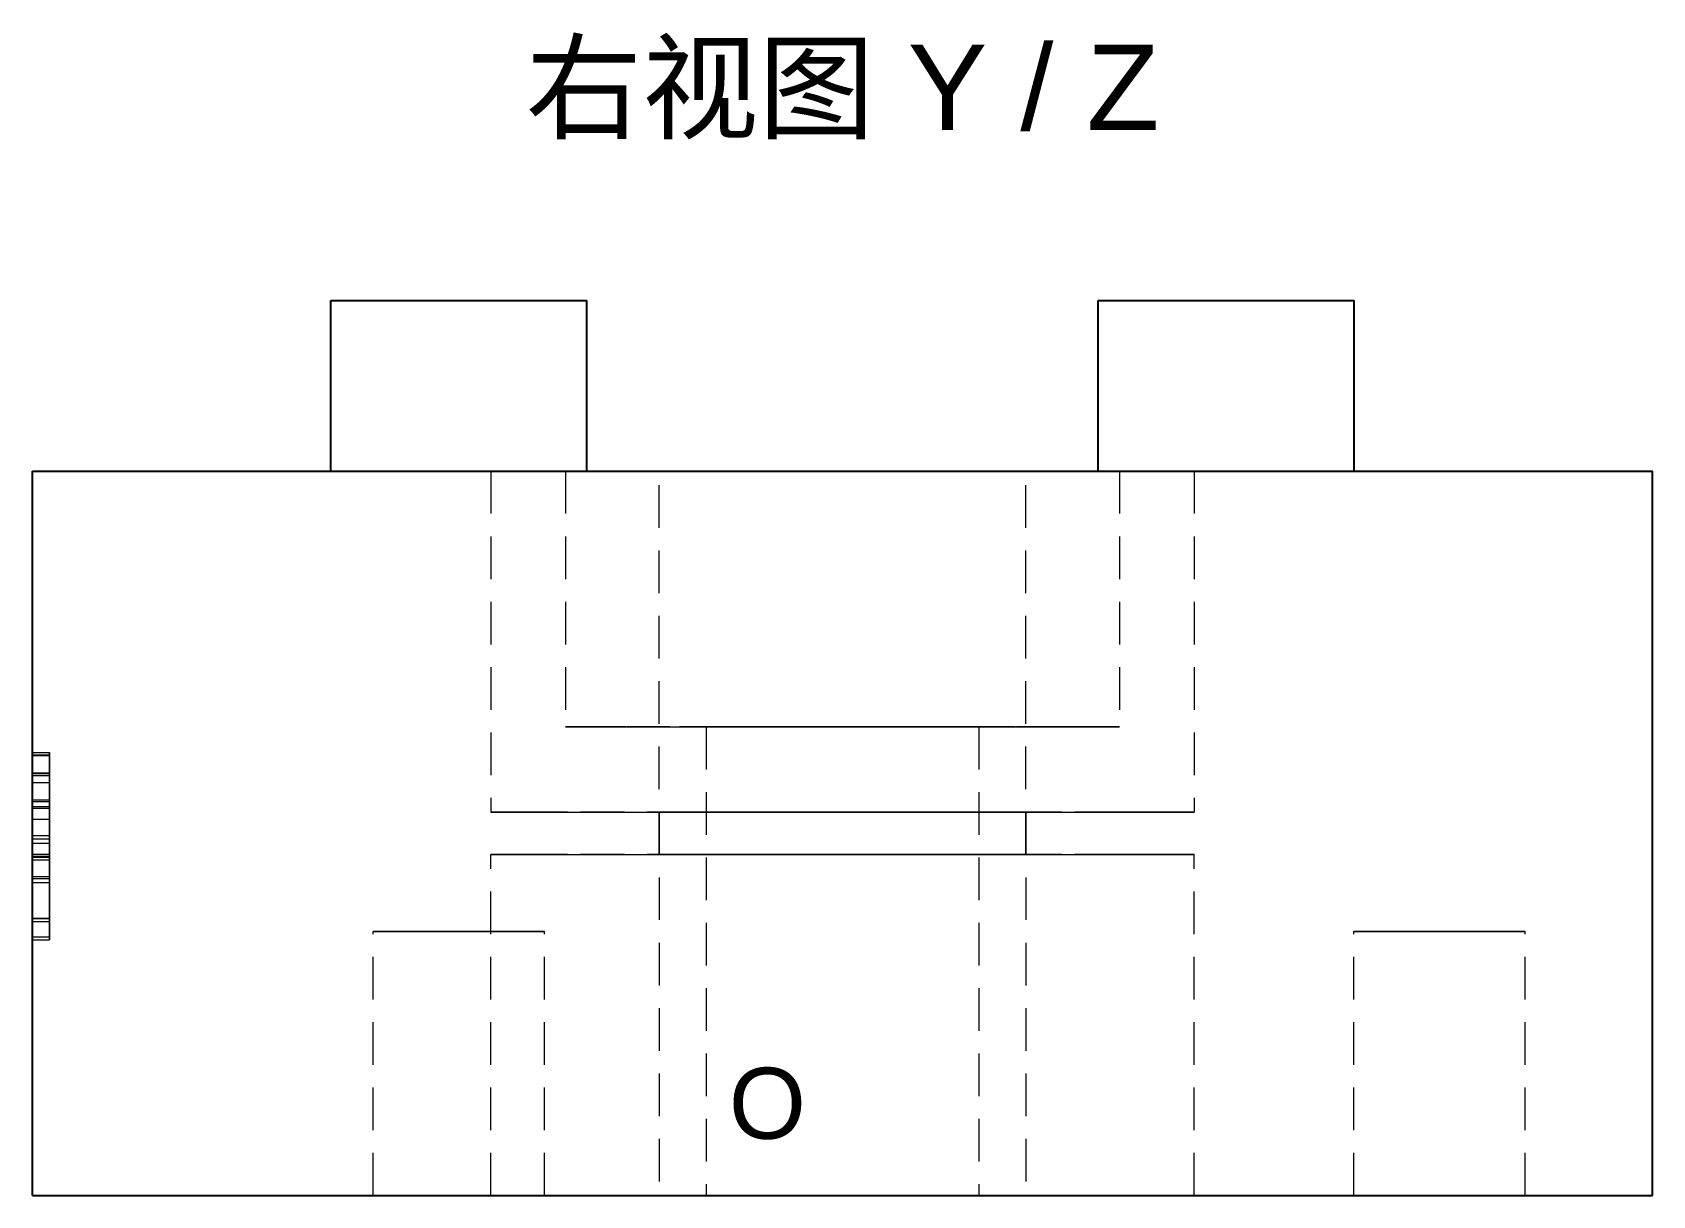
# Model space of a CAD drawing. Header units: millimetres. Extents: x 6 to 223, y 21 to 91.
# Drawn here: x 6.5 to 25.5, y 58.08 to 71.73 of the extents above; entities that cross this region are included whole.
import ezdxf
from ezdxf.enums import TextEntityAlignment as Align

# ---------------------------------------------------------------- set-up
doc = ezdxf.new("R2010")
doc.units = ezdxf.units.MM
doc.linetypes.add('WP_HIDDEN', pattern=[2.3, 1.5, -0.8])
for name, color, linetype, lineweight in [('ANNOTATIONS', 7, 'CONTINUOUS', 18), ('HIDDEN', 7, 'WP_HIDDEN', 13), ('VISIBLE', 7, 'CONTINUOUS', 25)]:
    doc.layers.add(name, color=color, linetype=linetype, lineweight=lineweight)
doc.styles.add('CJK', font='Arial Unicode.ttf')

msp = doc.modelspace()

# ---------------------------------------------------------------- linework, layer by layer
at = {"layer": 'HIDDEN', "ltscale": 0.333333}
for p, q in [((10, 66.58333), (13, 66.58333)), ((11.875, 66.58333), (11.875, 62.58333)), ((12.75, 66.58333), (12.75, 63.58333)), ((13.85, 62.08333), (13.85, 66.58333)), ((18.15, 62.08333), (18.15, 66.58333)), ((19, 66.58333), (22, 66.58333)), ((19.25, 66.58333), (19.25, 63.58333)), ((20.125, 66.58333), (20.125, 62.58333)), ((14.4, 63.58333), (14.4, 58.08333)), ((17.6, 63.58333), (17.6, 58.08333)), ((6.5, 63.28333), (6.7, 63.28333)), ((6.5, 63.25576), (6.7, 63.25576)), ((6.5, 63.24705), (6.5, 61.11961)), ((6.5, 62.0179), (6.5, 63.24705)), ((6.5, 63.24705), (6.5, 62.01935)), ((6.5, 63.24705), (6.7, 63.24705)), ((6.7, 63.24705), (6.7, 61.11961)), ((6.7, 63.24705), (6.7, 62.0179)), ((6.7, 63.24705), (6.7, 62.01935)), ((6.5, 63.04099), (6.7, 63.04099)), ((6.5, 63.03953), (6.7, 63.03953)), ((6.5, 63.03518), (6.7, 63.03518)), ((6.5, 62.30814), (6.5, 63.01196)), ((6.5, 63.01196), (6.7, 63.01196)), ((6.5, 62.92924), (6.7, 62.92924)), ((6.7, 63.01196), (6.7, 62.30814)), ((6.5, 62.70576), (6.5, 62.72608)), ((6.5, 62.72608), (6.7, 62.72608)), ((6.5, 62.70576), (6.7, 62.70576)), ((6.7, 62.72608), (6.7, 62.70576)), ((6.5, 62.6274), (6.5, 62.64771)), ((6.5, 62.64771), (6.7, 62.64771)), ((6.5, 62.6274), (6.7, 62.6274)), ((6.7, 62.64771), (6.7, 62.6274)), ((13.85, 62.58333), (13.85, 58.08333)), ((18.15, 62.58333), (18.15, 58.08333)), ((6.5, 62.49969), (6.7, 62.49969)), ((6.5, 62.30814), (6.7, 62.30814)), ((6.5, 62.26895), (6.7, 62.26895)), ((6.5, 62.21671), (6.7, 62.21671)), ((6.5, 62.08755), (6.7, 62.08755)), ((6.5, 61.11961), (6.5, 62.06434)), ((6.5, 62.06434), (6.7, 62.06434)), ((6.5, 62.05418), (6.7, 62.05418)), ((6.5, 62.0208), (6.5, 61.75814)), ((6.5, 62.0208), (6.7, 62.0208)), ((6.7, 62.06434), (6.7, 61.11961)), ((6.7, 62.0208), (6.7, 61.75814)), ((11.875, 58.08333), (11.875, 62.08333)), ((20.125, 58.08333), (20.125, 62.08333)), ((6.5, 61.82634), (6.5, 61.80312)), ((6.5, 61.82634), (6.7, 61.82634)), ((6.5, 61.80312), (6.7, 61.80312)), ((6.5, 61.75814), (6.7, 61.75814)), ((6.7, 61.80312), (6.7, 61.82634)), ((6.5, 61.11961), (6.5, 61.69864)), ((6.5, 61.56223), (6.5, 61.11961)), ((6.7, 61.69864), (6.7, 61.11961)), ((6.7, 61.11961), (6.7, 61.56223)), ((6.5, 61.33729), (6.7, 61.33729)), ((6.5, 61.33584), (6.7, 61.33584)), ((6.5, 61.29811), (6.7, 61.29811)), ((10.495, 58.08333), (10.495, 61.18333)), ((12.505, 58.08333), (12.505, 61.18333)), ((21.995, 58.08333), (21.995, 61.18333)), ((24.005, 58.08333), (24.005, 61.18333)), ((6.5, 61.11961), (6.7, 61.11961)), ((6.5, 61.08333), (6.7, 61.08333))]:
    msp.add_line(p, q, dxfattribs=at)
for points in [[(20.125, 66.58333), (20.02158, 66.58333), (19.7165, 66.58333), (19.22505, 66.58333), (18.5719, 66.58333), (17.78977, 66.58333), (16.9179, 66.58333), (16, 66.58333), (15.0821, 66.58333), (14.21023, 66.58333), (13.4281, 66.58333), (12.77495, 66.58333), (12.2835, 66.58333), (11.97842, 66.58333), (11.875, 66.58333)], [(11.875, 66.58333), (11.90094, 66.58333), (11.97842, 66.58333), (12.10648, 66.58333), (12.2835, 66.58333), (12.50726, 66.58333), (12.77495, 66.58333), (13.08318, 66.58333), (13.4281, 66.58333), (13.80537, 66.58333), (14.21023, 66.58333), (14.6376, 66.58333), (15.0821, 66.58333), (15.53815, 66.58333), (16, 66.58333)], [(19.25, 66.58333), (19.16852, 66.58333), (18.92815, 66.58333), (18.54095, 66.58333), (18.02634, 66.58333), (17.41012, 66.58333), (16.72319, 66.58333), (16, 66.58333), (15.27681, 66.58333), (14.58988, 66.58333), (13.97366, 66.58333), (13.45905, 66.58333), (13.07185, 66.58333), (12.83148, 66.58333), (12.75, 66.58333)], [(12.75, 66.58333), (12.77044, 66.58333), (12.83148, 66.58333), (12.93238, 66.58333), (13.07185, 66.58333), (13.24815, 66.58333), (13.45905, 66.58333), (13.7019, 66.58333), (13.97366, 66.58333), (14.2709, 66.58333), (14.58988, 66.58333), (14.92659, 66.58333), (15.27681, 66.58333), (15.63612, 66.58333), (16, 66.58333)], [(18.15, 66.58333), (18.0961, 66.58333), (17.93708, 66.58333), (17.68094, 66.58333), (17.3405, 66.58333), (16.93285, 66.58333), (16.47842, 66.58333), (16, 66.58333), (15.52158, 66.58333), (15.06715, 66.58333), (14.6595, 66.58333), (14.31906, 66.58333), (14.06292, 66.58333), (13.9039, 66.58333), (13.85, 66.58333)], [(13.85, 66.58333), (13.86352, 66.58333), (13.9039, 66.58333), (13.97065, 66.58333), (14.06292, 66.58333), (14.17954, 66.58333), (14.31906, 66.58333), (14.47972, 66.58333), (14.6595, 66.58333), (14.85613, 66.58333), (15.06715, 66.58333), (15.2899, 66.58333), (15.52158, 66.58333), (15.75928, 66.58333), (16, 66.58333)], [(16, 66.58333), (16.46185, 66.58333), (16.9179, 66.58333), (17.3624, 66.58333), (17.78977, 66.58333), (18.19463, 66.58333), (18.5719, 66.58333), (18.91682, 66.58333), (19.22505, 66.58333), (19.49274, 66.58333), (19.7165, 66.58333), (19.89352, 66.58333), (20.02158, 66.58333), (20.09906, 66.58333), (20.125, 66.58333)], [(16, 66.58333), (16.24072, 66.58333), (16.47842, 66.58333), (16.7101, 66.58333), (16.93285, 66.58333), (17.14387, 66.58333), (17.3405, 66.58333), (17.52028, 66.58333), (17.68094, 66.58333), (17.82046, 66.58333), (17.93708, 66.58333), (18.02935, 66.58333), (18.0961, 66.58333), (18.13648, 66.58333), (18.15, 66.58333)], [(16, 66.58333), (16.36388, 66.58333), (16.72319, 66.58333), (17.07341, 66.58333), (17.41012, 66.58333), (17.7291, 66.58333), (18.02634, 66.58333), (18.2981, 66.58333), (18.54095, 66.58333), (18.75185, 66.58333), (18.92815, 66.58333), (19.06762, 66.58333), (19.16852, 66.58333), (19.22956, 66.58333), (19.25, 66.58333)], [(19.25, 63.58333), (19.16852, 63.58333), (18.92815, 63.58333), (18.54095, 63.58333), (18.02634, 63.58333), (17.41012, 63.58333), (16.72319, 63.58333), (16, 63.58333), (15.27681, 63.58333), (14.58988, 63.58333), (13.97366, 63.58333), (13.45905, 63.58333), (13.07185, 63.58333), (12.83148, 63.58333), (12.75, 63.58333)], [(12.75, 63.58333), (12.77044, 63.58333), (12.83148, 63.58333), (12.93238, 63.58333), (13.07185, 63.58333), (13.24815, 63.58333), (13.45905, 63.58333), (13.7019, 63.58333), (13.97366, 63.58333), (14.2709, 63.58333), (14.58988, 63.58333), (14.92659, 63.58333), (15.27681, 63.58333), (15.63612, 63.58333), (16, 63.58333)], [(17.6, 63.58333), (17.55988, 63.58333), (17.44155, 63.58333), (17.25093, 63.58333), (16.99758, 63.58333), (16.69421, 63.58333), (16.35603, 63.58333), (16, 63.58333), (15.64397, 63.58333), (15.30579, 63.58333), (15.00242, 63.58333), (14.74907, 63.58333), (14.55845, 63.58333), (14.44012, 63.58333), (14.4, 63.58333)], [(14.4, 63.58333), (14.41006, 63.58333), (14.44012, 63.58333), (14.48979, 63.58333), (14.55845, 63.58333), (14.64524, 63.58333), (14.74907, 63.58333), (14.86863, 63.58333), (15.00242, 63.58333), (15.14875, 63.58333), (15.30579, 63.58333), (15.47155, 63.58333), (15.64397, 63.58333), (15.82086, 63.58333), (16, 63.58333)], [(16, 63.58333), (16.36388, 63.58333), (16.72319, 63.58333), (17.07341, 63.58333), (17.41012, 63.58333), (17.7291, 63.58333), (18.02634, 63.58333), (18.2981, 63.58333), (18.54095, 63.58333), (18.75185, 63.58333), (18.92815, 63.58333), (19.06762, 63.58333), (19.16852, 63.58333), (19.22956, 63.58333), (19.25, 63.58333)], [(16, 63.58333), (16.17914, 63.58333), (16.35603, 63.58333), (16.52845, 63.58333), (16.69421, 63.58333), (16.85125, 63.58333), (16.99758, 63.58333), (17.13137, 63.58333), (17.25093, 63.58333), (17.35476, 63.58333), (17.44155, 63.58333), (17.51021, 63.58333), (17.55988, 63.58333), (17.58994, 63.58333), (17.6, 63.58333)], [(6.5, 63.20715), (6.5, 63.26457), (6.5, 63.28333)], [(6.5, 63.28333), (6.5, 63.26535), (6.5, 63.21077)], [(6.7, 63.21077), (6.7, 63.26519), (6.7, 63.28333)], [(6.7, 63.28333), (6.7, 63.26429), (6.7, 63.20715)], [(6.5, 63.25576), (6.5, 63.24814), (6.5, 63.22496), (6.5, 63.1859), (6.5, 63.13096)], [(6.5, 63.18683), (6.5, 63.23865), (6.5, 63.25576)], [(6.5, 63.115), (6.5, 63.17701), (6.5, 63.22108), (6.5, 63.2472), (6.5, 63.25576)], [(6.5, 63.25576), (6.5, 63.24097), (6.5, 63.19545), (6.5, 63.11868), (6.5, 63.01196)], [(6.5, 63.18973), (6.5, 63.23338), (6.5, 63.24705)], [(6.5, 63.21077), (6.5, 63.12173), (6.5, 62.99818)], [(6.5, 62.98294), (6.5, 63.11335), (6.5, 63.20715)], [(6.5, 62.98729), (6.5, 63.05413), (6.5, 63.11029), (6.5, 63.15553), (6.5, 63.18973)], [(6.5, 62.98802), (6.5, 63.10255), (6.5, 63.18683)], [(6.5, 63.13096), (6.5, 63.06115), (6.5, 62.97836), (6.5, 62.88313), (6.5, 62.77614)], [(6.5, 62.72608), (6.5, 62.84195), (6.5, 62.94599), (6.5, 63.03725), (6.5, 63.115)], [(6.7, 63.13096), (6.7, 63.18556), (6.7, 63.22456), (6.7, 63.24796), (6.7, 63.25576)], [(6.7, 63.25576), (6.7, 63.23853), (6.7, 63.18683)], [(6.7, 63.01196), (6.7, 63.11862), (6.7, 63.19481), (6.7, 63.24052), (6.7, 63.25576)], [(6.7, 63.25576), (6.7, 63.24696), (6.7, 63.22057), (6.7, 63.17658), (6.7, 63.115)], [(6.7, 63.24705), (6.7, 63.23272), (6.7, 63.18973)], [(6.7, 62.99818), (6.7, 63.12134), (6.7, 63.21077)], [(6.7, 63.20715), (6.7, 63.113), (6.7, 62.98294)], [(6.7, 63.18973), (6.7, 63.15558), (6.7, 63.11046), (6.7, 63.05436), (6.7, 62.98729)], [(6.7, 63.18683), (6.7, 63.10266), (6.7, 62.98802)], [(6.7, 62.77614), (6.7, 62.88457), (6.7, 62.97985), (6.7, 63.06198), (6.7, 63.13096)], [(6.7, 63.115), (6.7, 63.0379), (6.7, 62.94738), (6.7, 62.84344), (6.7, 62.72608)], [(6.5, 63.04099), (6.5, 63.03403), (6.5, 63.01306), (6.5, 62.97807), (6.5, 62.92924)], [(6.5, 62.97133), (6.5, 63.0236), (6.5, 63.04099)], [(6.5, 63.03953), (6.5, 63.02866), (6.5, 62.99592), (6.5, 62.94167), (6.5, 62.86684)], [(6.5, 62.88716), (6.5, 62.95355), (6.5, 63.00136), (6.5, 63.03004), (6.5, 63.03953)], [(6.5, 62.94158), (6.5, 62.98341), (6.5, 63.01264), (6.5, 63.02968), (6.5, 63.03518)], [(6.5, 63.03518), (6.5, 63.02905), (6.5, 63.01017), (6.5, 62.97798), (6.5, 62.93215)], [(6.5, 63.01196), (6.5, 62.92795), (6.5, 62.83332), (6.5, 62.61777), (6.5, 62.37568), (6.5, 62.11513)], [(6.5, 63.01196), (6.5, 63.00618), (6.5, 62.98839), (6.5, 62.95801), (6.5, 62.91473)], [(6.5, 62.99818), (6.5, 62.85301), (6.5, 62.69705)], [(6.5, 62.67166), (6.5, 62.84306), (6.5, 62.98802)], [(6.5, 62.66658), (6.5, 62.83441), (6.5, 62.98729)], [(6.5, 62.64771), (6.5, 62.82484), (6.5, 62.98294)], [(6.5, 62.70866), (6.5, 62.85999), (6.5, 62.9208), (6.5, 62.97133)], [(6.5, 62.71592), (6.5, 62.83863), (6.5, 62.94158)], [(6.5, 62.93215), (6.5, 62.87397), (6.5, 62.80343), (6.5, 62.72102), (6.5, 62.6274)], [(6.5, 62.92924), (6.5, 62.88868), (6.5, 62.8377), (6.5, 62.70576)], [(6.5, 62.91473), (6.5, 62.804), (6.5, 62.66658)], [(6.7, 62.92924), (6.7, 62.97813), (6.7, 63.01305), (6.7, 63.034), (6.7, 63.04099)], [(6.7, 63.04099), (6.7, 63.02357), (6.7, 62.97133)], [(6.7, 62.86684), (6.7, 62.9424), (6.7, 62.99636), (6.7, 63.02874), (6.7, 63.03953)], [(6.7, 63.03953), (6.7, 63.03001), (6.7, 63.00144), (6.7, 62.95382), (6.7, 62.88716)], [(6.7, 62.93215), (6.7, 62.97722), (6.7, 63.00942), (6.7, 63.02874), (6.7, 63.03518)], [(6.7, 63.03518), (6.7, 63.02933), (6.7, 63.01178), (6.7, 62.98253), (6.7, 62.94158)], [(6.7, 62.11513), (6.7, 62.26406), (6.7, 62.40246), (6.7, 62.53035), (6.7, 62.64771), (6.7, 62.75456), (6.7, 62.85088), (6.7, 62.93668), (6.7, 63.01196)], [(6.7, 62.91473), (6.7, 62.95727), (6.7, 62.98765), (6.7, 63.00588), (6.7, 63.01196)], [(6.7, 62.69705), (6.7, 62.85287), (6.7, 62.99818)], [(6.7, 62.98802), (6.7, 62.84399), (6.7, 62.67166)], [(6.7, 62.98729), (6.7, 62.83455), (6.7, 62.66658)], [(6.7, 62.98294), (6.7, 62.82512), (6.7, 62.64771)], [(6.7, 62.97133), (6.7, 62.92117), (6.7, 62.86068), (6.7, 62.78984), (6.7, 62.70866)], [(6.7, 62.94158), (6.7, 62.83836), (6.7, 62.71592)], [(6.7, 62.6274), (6.7, 62.72209), (6.7, 62.80444), (6.7, 62.87446), (6.7, 62.93215)], [(6.7, 62.70576), (6.7, 62.77741), (6.7, 62.83854), (6.7, 62.88915), (6.7, 62.92924)], [(6.7, 62.66658), (6.7, 62.80408), (6.7, 62.91473)], [(6.5, 62.16882), (6.5, 62.38698), (6.5, 62.58491), (6.5, 62.75485), (6.5, 62.82634), (6.5, 62.88716)], [(6.5, 62.86684), (6.5, 62.81112), (6.5, 62.74364), (6.5, 62.57928), (6.5, 62.38476), (6.5, 62.16882)], [(6.5, 62.77614), (6.5, 62.64598), (6.5, 62.50011), (6.5, 62.34045), (6.5, 62.16882)], [(6.5, 62.52726), (6.5, 62.61147), (6.5, 62.71592)], [(6.5, 62.21671), (6.5, 62.36135), (6.5, 62.49273), (6.5, 62.60908), (6.5, 62.70866)], [(6.7, 62.88716), (6.7, 62.8334), (6.7, 62.76934), (6.7, 62.69499), (6.7, 62.61035), (6.7, 62.51541), (6.7, 62.41017), (6.7, 62.29464), (6.7, 62.16882)], [(6.7, 62.16882), (6.7, 62.29464), (6.7, 62.40945), (6.7, 62.51323), (6.7, 62.60599), (6.7, 62.68773), (6.7, 62.75846), (6.7, 62.81816), (6.7, 62.86684)], [(6.7, 62.16882), (6.7, 62.34827), (6.7, 62.50931), (6.7, 62.65193), (6.7, 62.77614)], [(6.7, 62.71592), (6.7, 62.61143), (6.7, 62.52726)], [(6.7, 62.70866), (6.7, 62.61316), (6.7, 62.49933), (6.7, 62.36718), (6.7, 62.21671)], [(6.5, 62.69705), (6.5, 62.55768), (6.5, 62.43221)], [(6.5, 62.16882), (6.5, 62.31347), (6.5, 62.4464), (6.5, 62.56627), (6.5, 62.67166)], [(6.5, 62.28492), (6.5, 62.45843), (6.5, 62.66658)], [(6.5, 62.66658), (6.5, 62.47575)], [(6.5, 62.37562), (6.5, 62.52726)], [(6.7, 62.43221), (6.7, 62.55756), (6.7, 62.69705)], [(6.7, 62.67166), (6.7, 62.5703), (6.7, 62.45271), (6.7, 62.31888), (6.7, 62.16882)], [(6.7, 62.66658), (6.7, 62.45797), (6.7, 62.28492)], [(6.7, 62.47575), (6.7, 62.66658)], [(6.7, 62.52726), (6.7, 62.37562)], [(20.125, 62.58333), (20.02158, 62.58333), (19.7165, 62.58333), (19.22505, 62.58333), (18.5719, 62.58333), (17.78977, 62.58333), (16.9179, 62.58333), (16, 62.58333), (15.0821, 62.58333), (14.21023, 62.58333), (13.4281, 62.58333), (12.77495, 62.58333), (12.2835, 62.58333), (11.97842, 62.58333), (11.875, 62.58333)], [(11.875, 62.58333), (11.90094, 62.58333), (11.97842, 62.58333), (12.10648, 62.58333), (12.2835, 62.58333), (12.50726, 62.58333), (12.77495, 62.58333), (13.08318, 62.58333), (13.4281, 62.58333), (13.80537, 62.58333), (14.21023, 62.58333), (14.6376, 62.58333), (15.0821, 62.58333), (15.53815, 62.58333), (16, 62.58333)], [(18.15, 62.58333), (18.0961, 62.58333), (17.93708, 62.58333), (17.68094, 62.58333), (17.3405, 62.58333), (16.93285, 62.58333), (16.47842, 62.58333), (16, 62.58333), (15.52158, 62.58333), (15.06715, 62.58333), (14.6595, 62.58333), (14.31906, 62.58333), (14.06292, 62.58333), (13.9039, 62.58333), (13.85, 62.58333)], [(13.85, 62.58333), (13.86352, 62.58333), (13.9039, 62.58333), (13.97065, 62.58333), (14.06292, 62.58333), (14.17954, 62.58333), (14.31906, 62.58333), (14.47972, 62.58333), (14.6595, 62.58333), (14.85613, 62.58333), (15.06715, 62.58333), (15.2899, 62.58333), (15.52158, 62.58333), (15.75928, 62.58333), (16, 62.58333)], [(16, 62.58333), (16.46185, 62.58333), (16.9179, 62.58333), (17.3624, 62.58333), (17.78977, 62.58333), (18.19463, 62.58333), (18.5719, 62.58333), (18.91682, 62.58333), (19.22505, 62.58333), (19.49274, 62.58333), (19.7165, 62.58333), (19.89352, 62.58333), (20.02158, 62.58333), (20.09906, 62.58333), (20.125, 62.58333)], [(16, 62.58333), (16.24072, 62.58333), (16.47842, 62.58333), (16.7101, 62.58333), (16.93285, 62.58333), (17.14387, 62.58333), (17.3405, 62.58333), (17.52028, 62.58333), (17.68094, 62.58333), (17.82046, 62.58333), (17.93708, 62.58333), (18.02935, 62.58333), (18.0961, 62.58333), (18.13648, 62.58333), (18.15, 62.58333)], [(6.5, 62.30741), (6.5, 62.39112), (6.5, 62.45153), (6.5, 62.48774), (6.5, 62.49969)], [(6.5, 62.49969), (6.5, 62.48226), (6.5, 62.43004)], [(6.5, 62.47575), (6.5, 62.39985), (6.5, 62.34804)], [(6.5, 62.43221), (6.5, 62.3231), (6.5, 62.23412)], [(6.5, 62.43004), (6.5, 62.34158), (6.5, 62.21671)], [(6.5, 62.23993), (6.5, 62.37562)], [(6.5, 62.34804), (6.5, 62.3179), (6.5, 62.30814)], [(6.7, 62.43004), (6.7, 62.48228), (6.7, 62.49969)], [(6.7, 62.49969), (6.7, 62.48767), (6.7, 62.45162), (6.7, 62.39153), (6.7, 62.30741)], [(6.7, 62.34804), (6.7, 62.39992), (6.7, 62.47575)], [(6.7, 62.23412), (6.7, 62.32355), (6.7, 62.43221)], [(6.7, 62.21671), (6.7, 62.34188), (6.7, 62.43004)], [(6.7, 62.37562), (6.7, 62.23993)], [(6.7, 62.30814), (6.7, 62.31811), (6.7, 62.34804)], [(6.5, 61.81038), (6.5, 61.95336), (6.5, 62.08488), (6.5, 62.20331), (6.5, 62.30741)], [(6.5, 62.08755), (6.5, 62.11453), (6.5, 62.15598), (6.5, 62.21267), (6.5, 62.28492)], [(6.5, 62.26895), (6.5, 62.26107), (6.5, 62.23726), (6.5, 62.19748), (6.5, 62.14197)], [(6.5, 62.14197), (6.5, 62.19743), (6.5, 62.23721), (6.5, 62.26105), (6.5, 62.26895)], [(6.5, 62.02298), (6.5, 62.14369), (6.5, 62.23993)], [(6.5, 62.23412), (6.5, 62.10134)], [(6.5, 62.16882), (6.5, 61.91618), (6.5, 61.68218), (6.5, 61.47471), (6.5, 61.38405), (6.5, 61.30391)], [(6.5, 61.5644), (6.5, 61.69423), (6.5, 61.83947), (6.5, 61.99824), (6.5, 62.16882)], [(6.5, 61.47153), (6.5, 61.52736), (6.5, 61.59485), (6.5, 61.75906), (6.5, 61.95326), (6.5, 62.16882)], [(6.5, 62.16882), (6.5, 61.95364), (6.5, 61.75975), (6.5, 61.59571), (6.5, 61.52819), (6.5, 61.47225)], [(6.5, 62.14197), (6.5, 62.07189), (6.5, 61.99017), (6.5, 61.89742), (6.5, 61.79442)], [(6.5, 61.80893), (6.5, 61.9944), (6.5, 62.14197)], [(6.7, 62.30741), (6.7, 62.20424), (6.7, 62.08701), (6.7, 61.95572), (6.7, 61.81038)], [(6.7, 62.28492), (6.7, 62.21435), (6.7, 62.15794), (6.7, 62.11567), (6.7, 62.08755)], [(6.7, 62.14197), (6.7, 62.19753), (6.7, 62.23721), (6.7, 62.26102), (6.7, 62.26895)], [(6.7, 62.23993), (6.7, 62.14288), (6.7, 62.02298)], [(6.7, 62.10134), (6.7, 62.23412)], [(6.7, 62.16882), (6.7, 61.99064), (6.7, 61.83051), (6.7, 61.68843), (6.7, 61.5644)], [(6.7, 61.30391), (6.7, 61.37552), (6.7, 61.45756), (6.7, 61.55003), (6.7, 61.65292), (6.7, 61.76625), (6.7, 61.89001), (6.7, 62.0242), (6.7, 62.16882)], [(6.7, 62.16882), (6.7, 62.04333), (6.7, 61.92879), (6.7, 61.8252), (6.7, 61.73256), (6.7, 61.65087), (6.7, 61.58014), (6.7, 61.52036), (6.7, 61.47153)], [(6.7, 61.47225), (6.7, 61.52123), (6.7, 61.58109), (6.7, 61.65184), (6.7, 61.73347), (6.7, 61.82598), (6.7, 61.92938), (6.7, 62.04366), (6.7, 62.16882)], [(6.7, 61.79442), (6.7, 61.89886), (6.7, 61.9916), (6.7, 62.07263), (6.7, 62.14197)], [(6.7, 62.14197), (6.7, 61.99522), (6.7, 61.80893)], [(6.5, 62.11513), (6.5, 61.88073), (6.5, 61.66549), (6.5, 61.47679), (6.5, 61.3235)], [(6.5, 62.10134), (6.5, 62.04206), (6.5, 61.99758)], [(6.5, 61.98162), (6.5, 62.08755)], [(6.5, 62.06434), (6.5, 62.05418)], [(6.5, 62.05418), (6.5, 62.03203), (6.5, 61.99758)], [(6.5, 61.7204), (6.5, 61.88138), (6.5, 62.02298)], [(6.5, 62.01935), (6.5, 61.84754), (6.5, 61.69641), (6.5, 61.57141), (6.5, 61.47806)], [(6.5, 61.61084), (6.5, 61.68855), (6.5, 61.7836), (6.5, 61.89441), (6.5, 62.01935)], [(6.5, 62.0179), (6.5, 61.86402), (6.5, 61.72269), (6.5, 61.59562), (6.5, 61.48459)], [(6.5, 61.50853), (6.5, 61.61505), (6.5, 61.73643), (6.5, 61.8712), (6.5, 62.0179)], [(6.5, 61.99758), (6.5, 61.94133), (6.5, 61.85536)], [(6.5, 61.99758), (6.5, 61.94114), (6.5, 61.87205)], [(6.5, 61.69864), (6.5, 61.85347), (6.5, 61.98162)], [(6.7, 61.3235), (6.7, 61.46305), (6.7, 61.6415), (6.7, 61.85886), (6.7, 62.11513)], [(6.7, 61.99758), (6.7, 62.04021), (6.7, 62.10134)], [(6.7, 62.08755), (6.7, 61.98162)], [(6.7, 62.05418), (6.7, 62.06434)], [(6.7, 61.99758), (6.7, 62.03205), (6.7, 62.05418)], [(6.7, 62.02298), (6.7, 61.88167), (6.7, 61.7204)], [(6.7, 62.01935), (6.7, 61.88988), (6.7, 61.77863), (6.7, 61.68562), (6.7, 61.61084)], [(6.7, 61.47806), (6.7, 61.56467), (6.7, 61.68376), (6.7, 61.83532), (6.7, 62.01935)], [(6.7, 62.0179), (6.7, 61.8658), (6.7, 61.7302), (6.7, 61.61111), (6.7, 61.50853)], [(6.7, 61.48459), (6.7, 61.59111), (6.7, 61.71551), (6.7, 61.85777), (6.7, 62.0179)], [(6.7, 61.85536), (6.7, 61.94171), (6.7, 61.99758)], [(6.7, 61.87205), (6.7, 61.9408), (6.7, 61.99758)], [(6.7, 61.98162), (6.7, 61.85428), (6.7, 61.69864)], [(20.125, 62.08333), (20.02158, 62.08333), (19.7165, 62.08333), (19.22505, 62.08333), (18.5719, 62.08333), (17.78977, 62.08333), (16.9179, 62.08333), (16, 62.08333), (15.0821, 62.08333), (14.21023, 62.08333), (13.4281, 62.08333), (12.77495, 62.08333), (12.2835, 62.08333), (11.97842, 62.08333), (11.875, 62.08333)], [(11.875, 62.08333), (11.90094, 62.08333), (11.97842, 62.08333), (12.10648, 62.08333), (12.2835, 62.08333), (12.50726, 62.08333), (12.77495, 62.08333), (13.08318, 62.08333), (13.4281, 62.08333), (13.80537, 62.08333), (14.21023, 62.08333), (14.6376, 62.08333), (15.0821, 62.08333), (15.53815, 62.08333), (16, 62.08333)], [(18.15, 62.08333), (18.0961, 62.08333), (17.93708, 62.08333), (17.68094, 62.08333), (17.3405, 62.08333), (16.93285, 62.08333), (16.47842, 62.08333), (16, 62.08333), (15.52158, 62.08333), (15.06715, 62.08333), (14.6595, 62.08333), (14.31906, 62.08333), (14.06292, 62.08333), (13.9039, 62.08333), (13.85, 62.08333)], [(13.85, 62.08333), (13.86352, 62.08333), (13.9039, 62.08333), (13.97065, 62.08333), (14.06292, 62.08333), (14.17954, 62.08333), (14.31906, 62.08333), (14.47972, 62.08333), (14.6595, 62.08333), (14.85613, 62.08333), (15.06715, 62.08333), (15.2899, 62.08333), (15.52158, 62.08333), (15.75928, 62.08333), (16, 62.08333)], [(16, 62.08333), (16.24072, 62.08333), (16.47842, 62.08333), (16.7101, 62.08333), (16.93285, 62.08333), (17.14387, 62.08333), (17.3405, 62.08333), (17.52028, 62.08333), (17.68094, 62.08333), (17.82046, 62.08333), (17.93708, 62.08333), (18.02935, 62.08333), (18.0961, 62.08333), (18.13648, 62.08333), (18.15, 62.08333)], [(16, 62.08333), (16.46185, 62.08333), (16.9179, 62.08333), (17.3624, 62.08333), (17.78977, 62.08333), (18.19463, 62.08333), (18.5719, 62.08333), (18.91682, 62.08333), (19.22505, 62.08333), (19.49274, 62.08333), (19.7165, 62.08333), (19.89352, 62.08333), (20.02158, 62.08333), (20.09906, 62.08333), (20.125, 62.08333)], [(6.5, 61.87205), (6.5, 61.79092), (6.5, 61.69719)], [(6.5, 61.85536), (6.5, 61.79754), (6.5, 61.729), (6.5, 61.56223)], [(6.5, 61.5644), (6.5, 61.68169), (6.5, 61.82634)], [(6.5, 61.43815), (6.5, 61.61744), (6.5, 61.81038)], [(6.5, 61.55062), (6.5, 61.80893)], [(6.5, 61.80312), (6.5, 61.60124), (6.5, 61.42073)], [(6.5, 61.79442), (6.5, 61.68737), (6.5, 61.5907), (6.5, 61.50522), (6.5, 61.43162)], [(6.7, 61.69719), (6.7, 61.79097), (6.7, 61.87205)], [(6.7, 61.56223), (6.7, 61.65238), (6.7, 61.73129), (6.7, 61.79895), (6.7, 61.85536)], [(6.7, 61.82634), (6.7, 61.68104), (6.7, 61.5644)], [(6.7, 61.81038), (6.7, 61.61719), (6.7, 61.43815)], [(6.7, 61.80893), (6.7, 61.55062)], [(6.7, 61.42073), (6.7, 61.60086), (6.7, 61.80312)], [(6.7, 61.43162), (6.7, 61.50436), (6.7, 61.58907), (6.7, 61.68576), (6.7, 61.79442)], [(6.5, 61.40042), (6.5, 61.55528), (6.5, 61.7204)], [(6.5, 61.69719), (6.5, 61.51506)], [(6.5, 61.4084), (6.5, 61.49452), (6.5, 61.61084)], [(6.5, 61.20886), (6.5, 61.27897), (6.5, 61.36199), (6.5, 61.45736), (6.5, 61.5644)], [(6.5, 61.39897), (6.5, 61.47151), (6.5, 61.5644)], [(6.7, 61.7204), (6.7, 61.40042)], [(6.7, 61.51506), (6.7, 61.69719)], [(6.7, 61.61084), (6.7, 61.49456), (6.7, 61.4084)], [(6.7, 61.5644), (6.7, 61.45593), (6.7, 61.36051), (6.7, 61.27816), (6.7, 61.20886)], [(6.7, 61.5644), (6.7, 61.47189), (6.7, 61.39897)], [(6.5, 61.36269), (6.5, 61.44212), (6.5, 61.55062)], [(6.5, 61.51506), (6.5, 61.44029), (6.5, 61.38373)], [(6.5, 61.20161), (6.5, 61.33688), (6.5, 61.50853)], [(6.5, 61.48459), (6.5, 61.39283), (6.5, 61.31231), (6.5, 61.24342), (6.5, 61.18637)], [(6.5, 61.47806), (6.5, 61.41481), (6.5, 61.37081), (6.5, 61.3454), (6.5, 61.33729)], [(6.5, 61.47225), (6.5, 61.39686), (6.5, 61.34215), (6.5, 61.3091), (6.5, 61.29811)], [(6.5, 61.29811), (6.5, 61.30905), (6.5, 61.34195), (6.5, 61.39644), (6.5, 61.47153)], [(6.5, 61.17476), (6.5, 61.22566), (6.5, 61.28666), (6.5, 61.43815)], [(6.5, 61.43162), (6.5, 61.37348), (6.5, 61.33163), (6.5, 61.30647), (6.5, 61.29811)], [(6.5, 61.42073), (6.5, 61.34142), (6.5, 61.27266), (6.5, 61.21467), (6.5, 61.1675)], [(6.5, 61.33729), (6.5, 61.35487), (6.5, 61.4084)], [(6.5, 61.16678), (6.5, 61.26649), (6.5, 61.40042)], [(6.5, 61.33584), (6.5, 61.35151), (6.5, 61.39897)], [(6.5, 61.38373), (6.5, 61.34772), (6.5, 61.33584)], [(6.7, 61.55062), (6.7, 61.44196), (6.7, 61.36269)], [(6.7, 61.38373), (6.7, 61.44051), (6.7, 61.51506)], [(6.7, 61.50853), (6.7, 61.33747), (6.7, 61.20161)], [(6.7, 61.18637), (6.7, 61.24364), (6.7, 61.31244), (6.7, 61.39275), (6.7, 61.48459)], [(6.7, 61.33729), (6.7, 61.34609), (6.7, 61.37248), (6.7, 61.41647), (6.7, 61.47806)], [(6.7, 61.29811), (6.7, 61.30899), (6.7, 61.34164), (6.7, 61.39606), (6.7, 61.47225)], [(6.7, 61.47153), (6.7, 61.39566), (6.7, 61.34146), (6.7, 61.30895), (6.7, 61.29811)], [(6.7, 61.43815), (6.7, 61.3572), (6.7, 61.28632), (6.7, 61.2255), (6.7, 61.17476)], [(6.7, 61.29811), (6.7, 61.30645), (6.7, 61.33149), (6.7, 61.37321), (6.7, 61.43162)], [(6.7, 61.1675), (6.7, 61.21489), (6.7, 61.27289), (6.7, 61.34151), (6.7, 61.42073)], [(6.7, 61.4084), (6.7, 61.35507), (6.7, 61.33729)], [(6.7, 61.40042), (6.7, 61.26691), (6.7, 61.16678)], [(6.7, 61.39897), (6.7, 61.35162), (6.7, 61.33584)], [(6.7, 61.33584), (6.7, 61.34781), (6.7, 61.38373)], [(6.5, 61.29811), (6.5, 61.31428), (6.5, 61.36269)], [(6.5, 61.3235), (6.5, 61.21871), (6.5, 61.14309), (6.5, 61.09804), (6.5, 61.08333)], [(6.5, 61.30391), (6.5, 61.20722), (6.5, 61.13784), (6.5, 61.09671), (6.5, 61.08333)], [(6.5, 61.08333), (6.5, 61.09099), (6.5, 61.1143), (6.5, 61.15359), (6.5, 61.20886)], [(6.5, 61.08333), (6.5, 61.09031), (6.5, 61.11187), (6.5, 61.14879), (6.5, 61.20161)], [(6.5, 61.18637), (6.5, 61.14038), (6.5, 61.10823), (6.5, 61.08943), (6.5, 61.08333)], [(6.7, 61.36269), (6.7, 61.31425), (6.7, 61.29811)], [(6.7, 61.08333), (6.7, 61.09834), (6.7, 61.14338), (6.7, 61.21843), (6.7, 61.3235)], [(6.7, 61.08333), (6.7, 61.09712), (6.7, 61.13848), (6.7, 61.20741), (6.7, 61.30391)], [(6.7, 61.20886), (6.7, 61.15394), (6.7, 61.11472), (6.7, 61.09118), (6.7, 61.08333)], [(6.7, 61.20161), (6.7, 61.14986), (6.7, 61.1129), (6.7, 61.09073), (6.7, 61.08333)], [(6.7, 61.08333), (6.7, 61.08977), (6.7, 61.10909), (6.7, 61.14129), (6.7, 61.18637)], [(12.505, 61.18333), (12.4798, 61.18333), (12.40547, 61.18333), (12.28574, 61.18333), (12.12661, 61.18333), (11.93605, 61.18333), (11.72363, 61.18333), (11.5, 61.18333), (11.27637, 61.18333), (11.06395, 61.18333), (10.87339, 61.18333), (10.71426, 61.18333), (10.59453, 61.18333), (10.5202, 61.18333), (10.495, 61.18333)], [(10.495, 61.18333), (10.50132, 61.18333), (10.5202, 61.18333), (10.5514, 61.18333), (10.59453, 61.18333), (10.64904, 61.18333), (10.71426, 61.18333), (10.78936, 61.18333), (10.87339, 61.18333), (10.96531, 61.18333), (11.06395, 61.18333), (11.16807, 61.18333), (11.27637, 61.18333), (11.38748, 61.18333), (11.5, 61.18333)], [(11.5, 61.18333), (11.61252, 61.18333), (11.72363, 61.18333), (11.83193, 61.18333), (11.93605, 61.18333), (12.03469, 61.18333), (12.12661, 61.18333), (12.21064, 61.18333), (12.28574, 61.18333), (12.35096, 61.18333), (12.40547, 61.18333), (12.4486, 61.18333), (12.4798, 61.18333), (12.49868, 61.18333), (12.505, 61.18333)], [(24.005, 61.18333), (23.9798, 61.18333), (23.90547, 61.18333), (23.78574, 61.18333), (23.62661, 61.18333), (23.43605, 61.18333), (23.22363, 61.18333), (23, 61.18333), (22.77637, 61.18333), (22.56395, 61.18333), (22.37339, 61.18333), (22.21426, 61.18333), (22.09453, 61.18333), (22.0202, 61.18333), (21.995, 61.18333)], [(21.995, 61.18333), (22.00132, 61.18333), (22.0202, 61.18333), (22.0514, 61.18333), (22.09453, 61.18333), (22.14904, 61.18333), (22.21426, 61.18333), (22.28936, 61.18333), (22.37339, 61.18333), (22.46531, 61.18333), (22.56395, 61.18333), (22.66807, 61.18333), (22.77637, 61.18333), (22.88748, 61.18333), (23, 61.18333)], [(23, 61.18333), (23.11252, 61.18333), (23.22363, 61.18333), (23.33193, 61.18333), (23.43605, 61.18333), (23.53469, 61.18333), (23.62661, 61.18333), (23.71064, 61.18333), (23.78574, 61.18333), (23.85096, 61.18333), (23.90547, 61.18333), (23.9486, 61.18333), (23.9798, 61.18333), (23.99868, 61.18333), (24.005, 61.18333)], [(6.5, 61.08333), (6.5, 61.08899), (6.5, 61.10608), (6.5, 61.13467), (6.5, 61.17476)], [(6.5, 61.1675), (6.5, 61.12999), (6.5, 61.10373), (6.5, 61.08834), (6.5, 61.08333)], [(6.5, 61.08333), (6.5, 61.08846), (6.5, 61.10399), (6.5, 61.13006), (6.5, 61.16678)], [(6.7, 61.17476), (6.7, 61.13476), (6.7, 61.10619), (6.7, 61.08905), (6.7, 61.08333)], [(6.7, 61.08333), (6.7, 61.08859), (6.7, 61.10438), (6.7, 61.13068), (6.7, 61.1675)], [(6.7, 61.16678), (6.7, 61.13027), (6.7, 61.10419), (6.7, 61.08855), (6.7, 61.08333)], [(12.505, 58.08333), (12.4798, 58.08333), (12.40547, 58.08333), (12.28574, 58.08333), (12.12661, 58.08333), (11.93605, 58.08333), (11.72363, 58.08333), (11.5, 58.08333), (11.27637, 58.08333), (11.06395, 58.08333), (10.87339, 58.08333), (10.71426, 58.08333), (10.59453, 58.08333), (10.5202, 58.08333), (10.495, 58.08333)], [(10.495, 58.08333), (10.50132, 58.08333), (10.5202, 58.08333), (10.5514, 58.08333), (10.59453, 58.08333), (10.64904, 58.08333), (10.71426, 58.08333), (10.78936, 58.08333), (10.87339, 58.08333), (10.96531, 58.08333), (11.06395, 58.08333), (11.16807, 58.08333), (11.27637, 58.08333), (11.38748, 58.08333), (11.5, 58.08333)], [(11.5, 58.08333), (11.61252, 58.08333), (11.72363, 58.08333), (11.83193, 58.08333), (11.93605, 58.08333), (12.03469, 58.08333), (12.12661, 58.08333), (12.21064, 58.08333), (12.28574, 58.08333), (12.35096, 58.08333), (12.40547, 58.08333), (12.4486, 58.08333), (12.4798, 58.08333), (12.49868, 58.08333), (12.505, 58.08333)], [(20.125, 58.08333), (20.02158, 58.08333), (19.7165, 58.08333), (19.22505, 58.08333), (18.5719, 58.08333), (17.78977, 58.08333), (16.9179, 58.08333), (16, 58.08333), (15.0821, 58.08333), (14.21023, 58.08333), (13.4281, 58.08333), (12.77495, 58.08333), (12.2835, 58.08333), (11.97842, 58.08333), (11.875, 58.08333)], [(11.875, 58.08333), (11.90094, 58.08333), (11.97842, 58.08333), (12.10648, 58.08333), (12.2835, 58.08333), (12.50726, 58.08333), (12.77495, 58.08333), (13.08318, 58.08333), (13.4281, 58.08333), (13.80537, 58.08333), (14.21023, 58.08333), (14.6376, 58.08333), (15.0821, 58.08333), (15.53815, 58.08333), (16, 58.08333)], [(18.15, 58.08333), (18.0961, 58.08333), (17.93708, 58.08333), (17.68094, 58.08333), (17.3405, 58.08333), (16.93285, 58.08333), (16.47842, 58.08333), (16, 58.08333), (15.52158, 58.08333), (15.06715, 58.08333), (14.6595, 58.08333), (14.31906, 58.08333), (14.06292, 58.08333), (13.9039, 58.08333), (13.85, 58.08333)], [(13.85, 58.08333), (13.86352, 58.08333), (13.9039, 58.08333), (13.97065, 58.08333), (14.06292, 58.08333), (14.17954, 58.08333), (14.31906, 58.08333), (14.47972, 58.08333), (14.6595, 58.08333), (14.85613, 58.08333), (15.06715, 58.08333), (15.2899, 58.08333), (15.52158, 58.08333), (15.75928, 58.08333), (16, 58.08333)], [(17.6, 58.08333), (17.55988, 58.08333), (17.44155, 58.08333), (17.25093, 58.08333), (16.99758, 58.08333), (16.69421, 58.08333), (16.35603, 58.08333), (16, 58.08333), (15.64397, 58.08333), (15.30579, 58.08333), (15.00242, 58.08333), (14.74907, 58.08333), (14.55845, 58.08333), (14.44012, 58.08333), (14.4, 58.08333)], [(14.4, 58.08333), (14.41006, 58.08333), (14.44012, 58.08333), (14.48979, 58.08333), (14.55845, 58.08333), (14.64524, 58.08333), (14.74907, 58.08333), (14.86863, 58.08333), (15.00242, 58.08333), (15.14875, 58.08333), (15.30579, 58.08333), (15.47155, 58.08333), (15.64397, 58.08333), (15.82086, 58.08333), (16, 58.08333)], [(16, 58.08333), (16.24072, 58.08333), (16.47842, 58.08333), (16.7101, 58.08333), (16.93285, 58.08333), (17.14387, 58.08333), (17.3405, 58.08333), (17.52028, 58.08333), (17.68094, 58.08333), (17.82046, 58.08333), (17.93708, 58.08333), (18.02935, 58.08333), (18.0961, 58.08333), (18.13648, 58.08333), (18.15, 58.08333)], [(16, 58.08333), (16.46185, 58.08333), (16.9179, 58.08333), (17.3624, 58.08333), (17.78977, 58.08333), (18.19463, 58.08333), (18.5719, 58.08333), (18.91682, 58.08333), (19.22505, 58.08333), (19.49274, 58.08333), (19.7165, 58.08333), (19.89352, 58.08333), (20.02158, 58.08333), (20.09906, 58.08333), (20.125, 58.08333)], [(16, 58.08333), (16.17914, 58.08333), (16.35603, 58.08333), (16.52845, 58.08333), (16.69421, 58.08333), (16.85125, 58.08333), (16.99758, 58.08333), (17.13137, 58.08333), (17.25093, 58.08333), (17.35476, 58.08333), (17.44155, 58.08333), (17.51021, 58.08333), (17.55988, 58.08333), (17.58994, 58.08333), (17.6, 58.08333)], [(24.005, 58.08333), (23.9798, 58.08333), (23.90547, 58.08333), (23.78574, 58.08333), (23.62661, 58.08333), (23.43605, 58.08333), (23.22363, 58.08333), (23, 58.08333), (22.77637, 58.08333), (22.56395, 58.08333), (22.37339, 58.08333), (22.21426, 58.08333), (22.09453, 58.08333), (22.0202, 58.08333), (21.995, 58.08333)], [(21.995, 58.08333), (22.00132, 58.08333), (22.0202, 58.08333), (22.0514, 58.08333), (22.09453, 58.08333), (22.14904, 58.08333), (22.21426, 58.08333), (22.28936, 58.08333), (22.37339, 58.08333), (22.46531, 58.08333), (22.56395, 58.08333), (22.66807, 58.08333), (22.77637, 58.08333), (22.88748, 58.08333), (23, 58.08333)], [(23, 58.08333), (23.11252, 58.08333), (23.22363, 58.08333), (23.33193, 58.08333), (23.43605, 58.08333), (23.53469, 58.08333), (23.62661, 58.08333), (23.71064, 58.08333), (23.78574, 58.08333), (23.85096, 58.08333), (23.90547, 58.08333), (23.9486, 58.08333), (23.9798, 58.08333), (23.99868, 58.08333), (24.005, 58.08333)]]:
    msp.add_lwpolyline(points, dxfattribs=at)
at = {"layer": 'VISIBLE'}
for p, q in [((10, 66.58333), (10, 68.58333)), ((10, 68.58333), (13, 68.58333)), ((13, 66.58333), (13, 68.58333)), ((19, 66.58333), (19, 68.58333)), ((19, 68.58333), (22, 68.58333)), ((22, 66.58333), (22, 68.58333)), ((6.5, 58.08333), (6.5, 66.58333)), ((6.5, 66.58333), (25.5, 66.58333)), ((25.5, 58.08333), (25.5, 66.58333)), ((6.5, 58.08333), (25.5, 58.08333))]:
    msp.add_line(p, q, dxfattribs=at)

# ---------------------------------------------------------------- texts
at = {"layer": 'ANNOTATIONS', "style": 'CJK'}
msp.add_text('右视图 Y / Z', height=1, dxfattribs=at).set_placement((16, 70.58333), align=Align.CENTER)
msp.add_text('O', height=0.83333, dxfattribs=at).set_placement((14.66667, 58.75))

doc.saveas('drawing.dxf')
